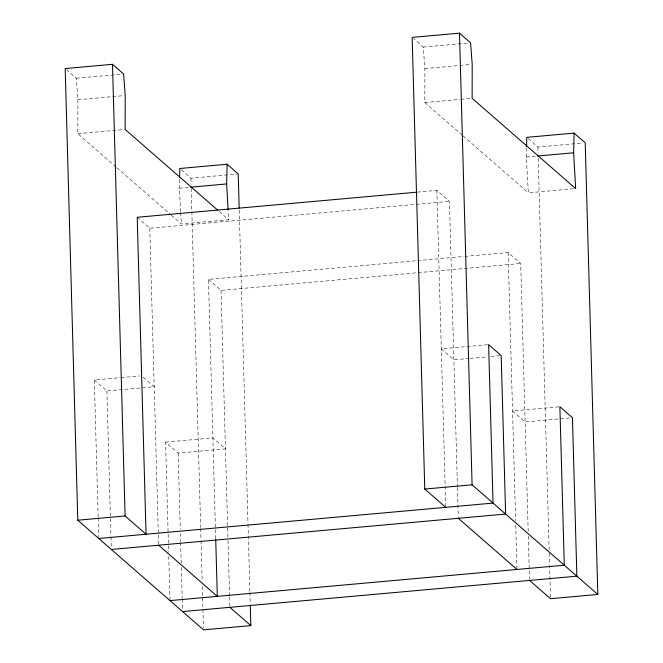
<?xml version="1.0" encoding="UTF-8"?>
<svg xmlns="http://www.w3.org/2000/svg" width="663" height="663" viewBox="0 0 663 663"><rect width="100%" height="100%" fill="white"/><g stroke="black" fill="none" stroke-linecap="round" stroke-linejoin="round"><path stroke-width="0.5" stroke-dasharray="3.31 2.49" d="M115.967 166.96L77.828 133.702L77.903 99.748L76.278 78.234L66.656 69.839M462.177 135.128L424.817 102.55L424.884 68.596L423.267 47.081L413.637 38.686M180.659 211.704L179.333 188.184L179.565 178.347M573.594 188.756L528.336 192.817L526.314 157.04L526.53 148.18M76.278 78.234L120.509 74.264M423.267 47.081L468.526 43.02M77.903 99.748L124.188 95.596M424.884 68.596L458.829 65.554M459.857 65.455L471.178 64.444M77.828 133.702L124.114 129.542M424.817 102.55L459.782 99.409M460.818 99.317L471.103 98.397M181.281 169.794L190.911 178.181L237.197 174.029M528.27 138.642L537.892 147.037L582.122 143.059M179.333 188.184L189.618 187.264M526.314 157.04L536.599 156.112M417.309 192.137L436.876 190.38L449.448 201.345L457.412 486.402M171.236 215.144L181.355 223.97L228.669 219.718L228.147 210.519M137.208 217.282L149.78 228.246L449.448 201.345M215.707 538.737L208.455 279.405L416.48 260.733M417.508 260.642L463.843 256.482M464.879 256.39L508.123 252.504L520.704 263.468L528.204 532.058M208.455 279.405L221.036 290.369L520.704 263.468M98.141 516.875L94.32 380.007L120.036 377.703M121.064 377.603L139.578 375.946M487.587 344.702L441.301 348.854L453.873 359.818L469.305 358.434M94.32 380.007L106.892 390.971L154.206 386.72L141.633 375.764M470.332 358.343L486.791 356.868M490.91 356.495L501.195 355.575M165.568 442.138L212.889 437.887L225.461 448.851L178.14 453.094L165.568 442.138L168.642 552.246M558.843 406.825L512.557 410.985L525.129 421.95L571.415 417.789M462.956 135.807L528.336 192.817M219.329 211.572L228.669 219.718M116.746 167.64L170.457 214.464M180.717 212.724L181.355 223.97M537.892 147.037L538.066 153.236M538.215 158.399L549.213 552.188M549.237 553.224L550.481 597.67M528.32 536.176L529.522 579.396M508.123 252.504L515.632 521.093M515.748 525.212L516.949 568.431M457.437 487.429L458.274 517.273M436.876 190.38L445.702 506.308M239.235 210.113L247.987 523.281M248.012 524.317L249.893 591.495M249.918 592.531L250.233 603.894M221.036 290.369L227.641 527.06M227.674 528.088L227.989 539.409M228.014 540.436L229.572 596.012M229.597 597.04L229.887 607.333M190.911 178.181L191.085 184.389M191.201 188.516L200.665 527.524M200.698 528.56L201.013 539.931M201.046 540.967L202.174 581.269M202.314 586.44L202.919 608.145M202.953 609.181L203.466 627.786M178.14 453.094L180.27 529.248M180.386 533.367L180.618 541.596M180.643 542.632L181.223 563.21M181.331 567.329L182.201 598.2M182.226 599.228L182.516 609.521M168.758 556.365L169.968 599.584M149.78 228.246L158.316 533.881M158.349 534.908L158.639 545.201M106.892 390.971L110.945 536.069M110.978 537.105L111.26 547.389M98.174 517.902L98.721 537.461"/><path stroke-width="0.99" d="M179.59 177.361L179.806 168.501L227.119 164.25L238.224 173.938L239.177 208.041M228.089 209.5L226.647 183.941L227.119 164.25M526.571 146.208L526.787 137.349L574.1 133.097L585.214 142.785L597.827 594.454L550.514 598.697L529.555 580.423M445.727 507.336L424.776 489.062L412.154 37.401L459.476 33.15L470.581 42.838L472.205 64.352L472.131 98.306L575.65 188.565L573.628 152.788L574.1 133.097M217.771 210.221L125.15 129.451L125.216 95.505L123.6 73.983L112.486 64.303L65.173 68.546L77.786 520.215L203.524 629.85L250.846 625.599L250.266 604.929M190.646 187.173L226.647 183.941M537.627 156.02L573.628 152.788M416.281 192.229L137.208 217.282L146.059 534.237L125.108 515.963L77.786 520.215M424.776 489.062L472.089 484.819L597.827 594.454M98.746 538.489L493.048 503.093L488.623 344.611L501.195 355.575L505.62 514.049L111.318 549.453M169.993 600.612L564.296 565.216L559.87 406.734L572.442 417.698L576.868 576.18L182.574 611.576M458.307 518.3L516.983 569.459M158.639 545.201L217.315 596.369L215.732 539.765M229.887 607.333L250.846 625.599M459.476 33.15L472.089 484.819M112.486 64.303L125.108 515.963"/></g></svg>
